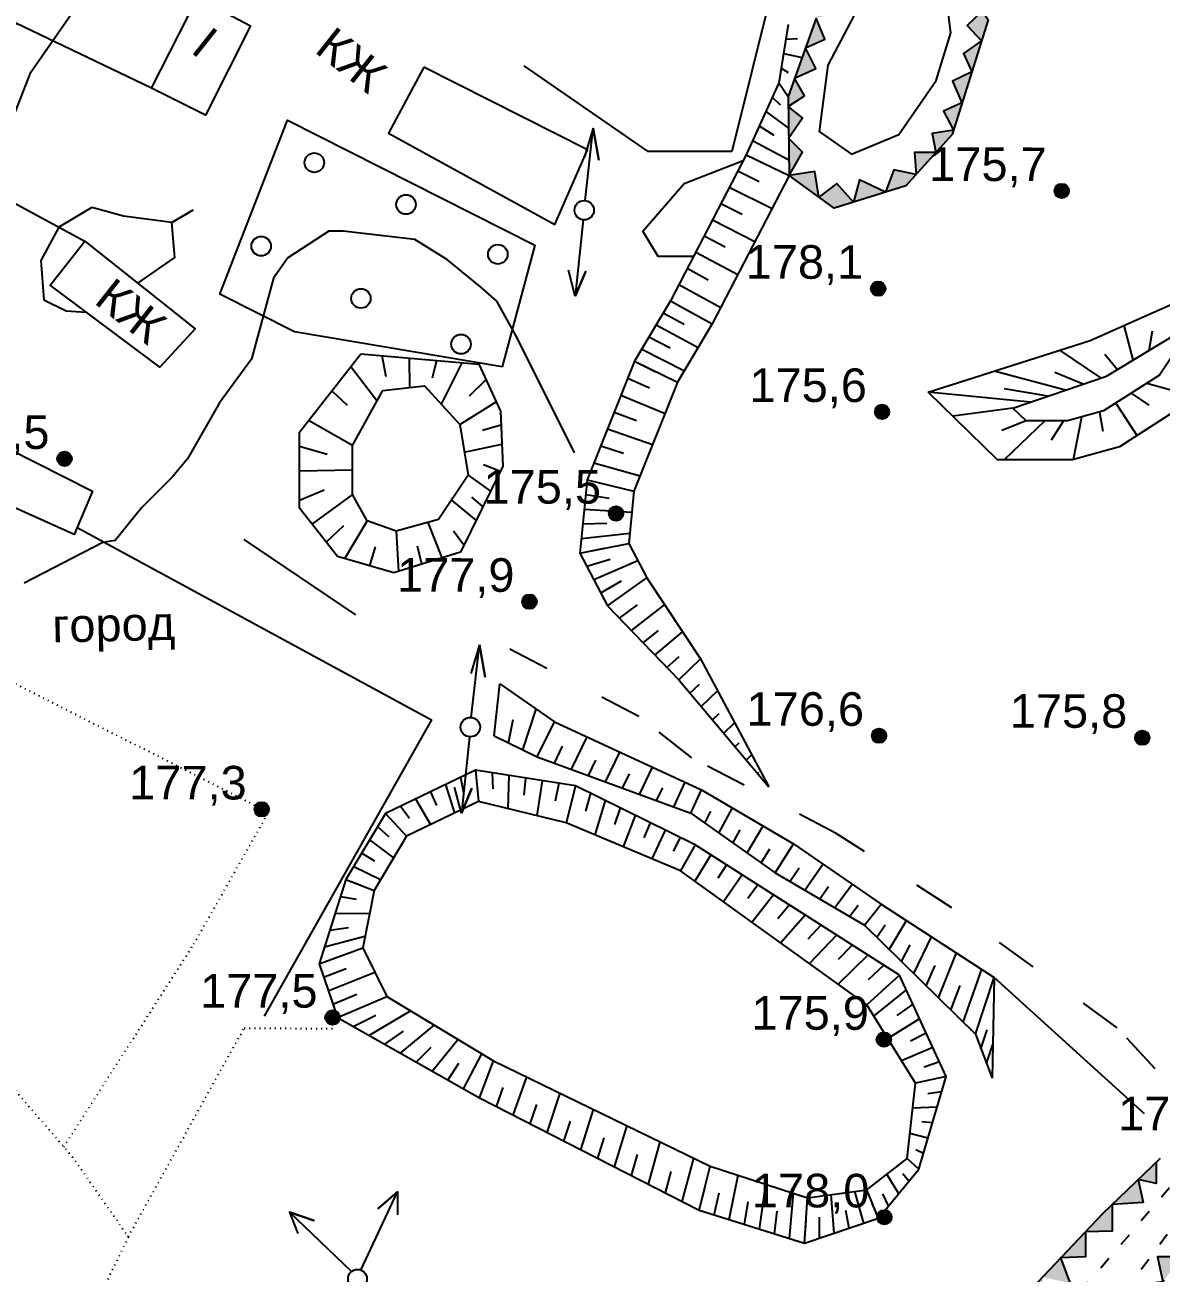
# Model space of a CAD drawing. Header units: millimetres. Extents: x 6127 to 9314, y 4730 to 7085.
# Drawn here: x 8010.8 to 8125.8, y 5866.3 to 5992.6 of the extents above; entities that cross this region are included whole.
import ezdxf

# ---------------------------------------------------------------- set-up
doc = ezdxf.new("R2010")
doc.units = ezdxf.units.MM
doc.header["$LTSCALE"] = 0.7
doc.linetypes.add('ACAD_ISO03W100', pattern=[30, 12, -18])
doc.linetypes.add('ACAD_ISO07W100', pattern=[3, 0, -3])
for name, color, linetype in [('відм', 14, 'Continuous'), ('горизонталі', 22, 'Continuous'), ('Откос', 7, 'Continuous'), ('чорн', 255, 'Continuous')]:
    doc.layers.add(name, color=color, linetype=linetype)
doc.styles.get("Standard").update_dxf_attribs({"font": 'arial.ttf'})

# ---------------------------------------------------------------- blocks, each defined once
blk = doc.blocks.new('1')
at = {"layer": 'чорн', "color": 7, "ltscale": 0.2, "transparency": 33554687}
for p, q in [((5601.505, 1990.776), (5598.603, 1986.666)), ((5594.986, 1981.512), (5597.874, 1985.631))]:
    blk.add_line(p, q, dxfattribs=at)
for points in [[(5601.505, 1990.776), (5600.586, 1990.542)], [(5601.505, 1990.776), (5601.592, 1989.831)], [(5600.829, 1989.818), (5599.91, 1989.584)], [(5600.829, 1989.818), (5600.916, 1988.874)], [(5595.659, 1982.472), (5595.569, 1983.416)], [(5595.659, 1982.472), (5596.577, 1982.709)], [(5594.986, 1981.512), (5594.896, 1982.456)], [(5594.986, 1981.512), (5595.904, 1981.749)]]:
    blk.add_lwpolyline(points, dxfattribs=at)
blk.add_circle((5598.246, 1986.143), 0.633, dxfattribs=at)

msp = doc.modelspace()

# ---------------------------------------------------------------- hatches: boundary and pattern name
at = {"layer": 'відм', "ltscale": 0.2, "true_color": 0x000000}
h = msp.add_hatch(color=18, dxfattribs=at)
h.dxf.hatch_style = 1
h.paths.add_polyline_path([(8116.45, 5975.84, 1), (8114.98, 5975.84, 1)])
h = msp.add_hatch(color=18, dxfattribs=at)
h.dxf.hatch_style = 1
h.paths.add_polyline_path([(8097.88, 5965.95, 1), (8096.41, 5965.95, 1)])
h = msp.add_hatch(color=18, dxfattribs=at)
h.dxf.hatch_style = 1
h.paths.add_polyline_path([(8098.26, 5953.48, 1), (8096.8, 5953.48, 1)])
h = msp.add_hatch(color=18, dxfattribs=at)
h.dxf.hatch_style = 1
h.paths.add_polyline_path([(8015.56, 5948.73, 1), (8014.09, 5948.74, 1)])
h = msp.add_hatch(color=18, dxfattribs=at)
h.dxf.hatch_style = 1
h.paths.add_polyline_path([(8071.35, 5943.2, 1), (8069.89, 5943.2, 1)])
h = msp.add_hatch(color=18, dxfattribs=at)
h.dxf.hatch_style = 1
h.paths.add_polyline_path([(8062.59, 5934.27, 1), (8061.13, 5934.27, 1)])
h = msp.add_hatch(color=18, dxfattribs=at)
h.dxf.hatch_style = 1
h.paths.add_polyline_path([(8097.96, 5920.7, 1), (8096.5, 5920.7, 1)])
h = msp.add_hatch(color=18, dxfattribs=at)
h.dxf.hatch_style = 1
h.paths.add_polyline_path([(8124.6, 5920.5, 1), (8123.13, 5920.5, 1)])
h = msp.add_hatch(color=18, dxfattribs=at)
h.dxf.hatch_style = 1
h.paths.add_polyline_path([(8035.5, 5913.25, 1), (8034.04, 5913.25, 1)])
h = msp.add_hatch(color=18, dxfattribs=at)
h.dxf.hatch_style = 1
h.paths.add_polyline_path([(8042.67, 5892.18, 1), (8041.21, 5892.18, 1)])
h = msp.add_hatch(color=18, dxfattribs=at)
h.dxf.hatch_style = 1
h.paths.add_polyline_path([(8098.46, 5889.94, 1), (8096.99, 5889.94, 1)])
h = msp.add_hatch(color=18, dxfattribs=at)
h.dxf.hatch_style = 1
h.paths.add_polyline_path([(8098.5, 5871.96, 1), (8097.04, 5871.97, 1)])
at = {"layer": 'чорн', "ltscale": 0.5, "true_color": 0x000000}
h = msp.add_hatch(color=18, dxfattribs=at)
h.dxf.hatch_style = 1
h.paths.add_polyline_path([(8094.81, 5999.73), (8094.19, 6001.84), (8093.17, 6001.96), (8092.44, 5999.22)])
h.paths.add_polyline_path([(8094.19, 6001.84), (8094.95, 6000.56), (8095.29, 6001.72)])
h.paths.add_polyline_path([(8095.29, 6001.72), (8096.26, 5999.56), (8097.58, 6001.47)])
h.paths.add_polyline_path([(8098.62, 5999.44), (8100.52, 6000.72), (8099.65, 6001.25), (8097.58, 6001.47)])
h.paths.add_polyline_path([(8100.52, 6000.72), (8101.11, 5998.49), (8103.43, 5998.98)])
h.paths.add_polyline_path([(8092.44, 5999.22), (8091.68, 5996.37), (8094.05, 5997.14)])
h.paths.add_polyline_path([(8091.68, 5996.37), (8090.86, 5993.33), (8092.92, 5993.87)])
h.paths.add_polyline_path([(8105.03, 5998.02), (8103.43, 5998.98), (8103.83, 5996.7), (8105.97, 5996.61)])
h.paths.add_polyline_path([(8091.15, 5975.21), (8090.72, 5977.82), (8088.13, 5977.39)])
h.paths.add_polyline_path([(8107.6, 5991.04), (8108.27, 5993.15), (8107.67, 5994.05), (8106.13, 5992.58)])
h.paths.add_polyline_path([(8107.6, 5991.04), (8105.78, 5989.74), (8106.62, 5987.91)])
h.paths.add_polyline_path([(8104.66, 5986.95), (8105.62, 5984.75), (8106.62, 5987.91)])
h.paths.add_polyline_path([(8105.62, 5984.75), (8103.74, 5983.92), (8104.75, 5982)])
h.paths.add_polyline_path([(8104.61, 5981.56), (8104.75, 5982), (8102.61, 5981.66), (8102.98, 5979.74)])
h.paths.add_polyline_path([(8102.98, 5979.74), (8100.8, 5979.74), (8100.98, 5977.51)])
h.paths.add_polyline_path([(8099.94, 5976.35), (8100.98, 5977.51), (8098.73, 5977.97), (8097.88, 5975.71)])
h.paths.add_polyline_path([(8095.26, 5976.97), (8094.64, 5974.69), (8097.88, 5975.71)])
h.paths.add_polyline_path([(8092.96, 5976.59), (8091.15, 5975.21), (8092.7, 5974.09), (8094.64, 5974.69)])
h.paths.add_polyline_path([(8089.5, 5979.77), (8088.08, 5981.18), (8088.13, 5977.39)])
h.paths.add_polyline_path([(8089.47, 5983.25), (8088.03, 5984.39), (8088.08, 5981.18)])
h.paths.add_polyline_path([(8089.7, 5985.46), (8088.68, 5987.24), (8088.02, 5985.39), (8088.03, 5984.39)])
h.paths.add_polyline_path([(8090.82, 5988.24), (8089.78, 5990.31), (8088.68, 5987.24)])
h.paths.add_polyline_path([(8089.78, 5990.31), (8091.74, 5991.19), (8090.86, 5993.33)])
h = msp.add_hatch(color=18, dxfattribs=at)
h.dxf.hatch_style = 1
h.paths.add_polyline_path([(7971, 5677.9), (7967.84, 5678.91), (7966.9, 5676.07)])
h.paths.add_polyline_path([(7974.75, 5679.9), (7971.11, 5680.49), (7971, 5677.9), (7973.34, 5678.94)])
h.paths.add_polyline_path([(7978.34, 5682.34), (7974.53, 5682.83), (7974.75, 5679.9)])
h.paths.add_polyline_path([(7978.41, 5685.22), (7978.34, 5682.34), (7980.24, 5683.62), (7980.98, 5684.1)])
h.paths.add_polyline_path([(7984.27, 5686.18), (7981.13, 5687.13), (7980.98, 5684.1)])
h.paths.add_polyline_path([(7988.3, 5688.73), (7984.43, 5689.3), (7984.27, 5686.18)])
h.paths.add_polyline_path([(7967.33, 5678.94), (7966.87, 5681.31), (7965.01, 5677.89)])
h.paths.add_polyline_path([(7968.94, 5685.13), (7966.87, 5681.31), (7969.34, 5683.06)])
h.paths.add_polyline_path([(7971.28, 5688.67), (7970.47, 5687.95), (7968.94, 5685.13), (7972.47, 5685.13)])
h.paths.add_polyline_path([(7974.11, 5691.22), (7971.28, 5688.67), (7974.58, 5688.29)])
h.paths.add_polyline_path([(7977.08, 5693.91), (7974.11, 5691.22), (7977.23, 5691.22)])
h.paths.add_polyline_path([(7980.14, 5696.66), (7977.08, 5693.91), (7980.31, 5693.56)])
h.paths.add_polyline_path([(7983.61, 5699.3), (7982.23, 5698.55), (7980.14, 5696.66), (7983.17, 5696.66)])
h.paths.add_polyline_path([(7987.54, 5701.43), (7983.61, 5699.3), (7987.24, 5698.42)])
h.paths.add_polyline_path([(7990.56, 5703.07), (7987.54, 5701.43), (7990.42, 5700.15)])
h.paths.add_polyline_path([(7993.82, 5704.83), (7990.56, 5703.07), (7993.6, 5702.09)])
h.paths.add_polyline_path([(7992.46, 5691.37), (7988.77, 5692.05), (7988.3, 5688.73)])
h.paths.add_polyline_path([(7991.44, 5694.27), (7992.46, 5691.37), (7994.56, 5693.81)])
h.paths.add_polyline_path([(7996.84, 5696.45), (7993.79, 5696.46), (7994.56, 5693.81)])
h.paths.add_polyline_path([(7998.52, 5698.4), (7999.05, 5698.85), (7996.15, 5698.85), (7996.84, 5696.45)])
h.paths.add_polyline_path([(8001.45, 5700.91), (7998.67, 5700.91), (7999.05, 5698.85)])
h.paths.add_polyline_path([(8003.67, 5702.81), (8001.05, 5703.35), (8001.45, 5700.91)])
h.paths.add_polyline_path([(8006.03, 5705.27), (8003.4, 5705.28), (8003.67, 5702.81), (8005.04, 5703.99)])
h.paths.add_polyline_path([(8007.92, 5707.73), (8005.2, 5708.1), (8006.03, 5705.27)])
h.paths.add_polyline_path([(8009.73, 5710.08), (8007.07, 5710.45), (8007.92, 5707.73)])
h.paths.add_polyline_path([(8006.2, 5714.78), (8003.99, 5712.99), (8006.85, 5711.73)])
h.paths.add_polyline_path([(8003.99, 5712.99), (8002.05, 5711.41), (8004.71, 5709.94)])
h.paths.add_polyline_path([(8002.05, 5711.41), (7999.31, 5709.19), (8002.43, 5708.2)])
h.paths.add_polyline_path([(7999.31, 5709.19), (7996.43, 5706.85), (7999.28, 5706.22)])
h.paths.add_polyline_path([(7996.43, 5706.85), (7994.2, 5705.04), (7993.82, 5704.83), (7996.39, 5704.19)])
h.paths.add_polyline_path([(8016.05, 5716.95), (8013.05, 5716.95), (8013.73, 5714.68)])
h.paths.add_polyline_path([(8017.99, 5719.14), (8015.24, 5719.15), (8016.05, 5716.95)])
h.paths.add_polyline_path([(8020.66, 5722.19), (8017.43, 5722.19), (8017.99, 5719.14)])
h.paths.add_polyline_path([(8022.6, 5724.38), (8019.65, 5724.74), (8020.66, 5722.19)])
h.paths.add_polyline_path([(8015.02, 5726.22), (8012.65, 5723.05), (8015.02, 5722.85)])
h.paths.add_polyline_path([(8016.99, 5728.99), (8016.75, 5728.52), (8015.02, 5726.22), (8017.68, 5726.36)])
h.paths.add_polyline_path([(8018.51, 5731.94), (8016.99, 5728.99), (8019.74, 5728.92)])
h.paths.add_polyline_path([(8024.72, 5726.79), (8021.93, 5727.16), (8022.6, 5724.38)])
h.paths.add_polyline_path([(8026.97, 5729.34), (8023.98, 5729.34), (8024.72, 5726.79)])
h.paths.add_polyline_path([(8028.9, 5732.78), (8025.92, 5732.27), (8026.97, 5729.34)])
h.paths.add_polyline_path([(8030.19, 5735.08), (8027.64, 5735.08), (8028.9, 5732.78)])
h.paths.add_polyline_path([(8031.45, 5737.32), (8031.94, 5738.45), (8029.06, 5737.58), (8030.19, 5735.08)])
h.paths.add_polyline_path([(8033.38, 5741.78), (8030.41, 5740.69), (8031.94, 5738.45)])
h.paths.add_polyline_path([(8034.9, 5745.31), (8031.49, 5744.76), (8033.38, 5741.78)])
h.paths.add_polyline_path([(8036.28, 5748.48), (8033.3, 5747.77), (8034.9, 5745.31)])
h.paths.add_polyline_path([(8037.57, 5751.47), (8035.15, 5751.08), (8036.28, 5748.48)])
h.paths.add_polyline_path([(8039.87, 5755.11), (8036.6, 5753.94), (8037.57, 5751.47), (8038.28, 5753.12)])
h.paths.add_polyline_path([(8042.1, 5757.9), (8039.08, 5757.31), (8039.87, 5755.11)])
h.paths.add_polyline_path([(8043.83, 5760.06), (8044.13, 5760.36), (8041.42, 5760.36), (8042.1, 5757.9)])
h.paths.add_polyline_path([(8046.93, 5763.11), (8043.78, 5763.43), (8044.13, 5760.36)])
h.paths.add_polyline_path([(8049.58, 5765.71), (8045.97, 5766.22), (8046.93, 5763.11)])
h.paths.add_polyline_path([(8051.94, 5768.03), (8048.73, 5769.03), (8049.58, 5765.71)])
h.paths.add_polyline_path([(8054.24, 5770.29), (8051.26, 5771.4), (8051.94, 5768.03)])
h.paths.add_polyline_path([(8055.72, 5771.75), (8056.43, 5772.35), (8053.69, 5773.27), (8054.24, 5770.29)])
h.paths.add_polyline_path([(8063.42, 5778.29), (8060.57, 5778.94), (8061.24, 5776.44)])
h.paths.add_polyline_path([(8065.54, 5780.48), (8062.52, 5781.03), (8063.42, 5778.29)])
h.paths.add_polyline_path([(8067.79, 5782.81), (8065.05, 5783.43), (8065.54, 5780.48)])
h.paths.add_polyline_path([(8070.34, 5785.42), (8066.95, 5785.93), (8067.79, 5782.81)])
h.paths.add_polyline_path([(8072.85, 5788.34), (8070.03, 5788.35), (8070.34, 5785.42), (8071.42, 5786.54)])
h.paths.add_polyline_path([(8074.6, 5790.54), (8071.62, 5790.54), (8072.85, 5788.34)])
h.paths.add_polyline_path([(8076.54, 5792.97), (8073.62, 5793.25), (8074.6, 5790.54)])
h.paths.add_polyline_path([(8078.62, 5795.58), (8075.5, 5796.21), (8076.54, 5792.97)])
h.paths.add_polyline_path([(8080.23, 5797.61), (8077.64, 5797.94), (8078.62, 5795.58), (8079.74, 5797)])
h.paths.add_polyline_path([(8086.2, 5805.08), (8083.42, 5805.08), (8084.48, 5802.93)])
h.paths.add_polyline_path([(8087.66, 5806.9), (8087.83, 5807.18), (8085.15, 5807.57), (8086.2, 5805.08)])
h.paths.add_polyline_path([(8089.41, 5809.68), (8086.67, 5810.13), (8087.83, 5807.18)])
h.paths.add_polyline_path([(8091.28, 5812.65), (8088.5, 5813.11), (8090.1, 5810.77)])
h.paths.add_polyline_path([(8092.81, 5815.07), (8090.16, 5815.46), (8091.55, 5813.07)])
h.paths.add_polyline_path([(8094.63, 5817.95), (8091.99, 5818.22), (8093.26, 5815.79)])
h.paths.add_polyline_path([(8096.55, 5821.19), (8094.46, 5821.2), (8095.48, 5819.3)])
h.paths.add_polyline_path([(8098.18, 5824.06), (8096.35, 5824.07), (8097.21, 5822.34)])
h.paths.add_polyline_path([(8100, 5827.26), (8098.27, 5827.27), (8099.12, 5825.71)])
h.paths.add_polyline_path([(8101.51, 5829.92), (8099.46, 5829.92), (8100.54, 5828.2)])
h.paths.add_polyline_path([(8103.45, 5833.34), (8101.02, 5833.16), (8102.22, 5831.17)])
h.paths.add_polyline_path([(8105.42, 5836.76), (8103.32, 5836.51), (8104.36, 5834.94)])
h.paths.add_polyline_path([(8107.48, 5840.31), (8105.4, 5840.16), (8106.52, 5838.67)])
h.paths.add_polyline_path([(8109.37, 5843.57), (8107.45, 5843.58), (8108.39, 5841.89)])
h.paths.add_polyline_path([(8111.55, 5847.34), (8109.41, 5847.34), (8110.39, 5845.33)])
h.paths.add_polyline_path([(8114.14, 5850.55), (8111.23, 5850.55), (8112.47, 5848.48)])
h.paths.add_polyline_path([(8115.87, 5852.7), (8113.25, 5853.17), (8114.14, 5850.55)])
h.paths.add_polyline_path([(8117.89, 5855.21), (8114.74, 5855.59), (8115.87, 5852.7)])
h.paths.add_polyline_path([(8119.86, 5857.67), (8117.23, 5857.67), (8117.89, 5855.21), (8119.47, 5857.17)])
h.paths.add_polyline_path([(8122, 5860.41), (8119.05, 5860.41), (8119.86, 5857.67)])
h.paths.add_polyline_path([(8124, 5862.97), (8120.93, 5862.97), (8122, 5860.41)])
h.paths.add_polyline_path([(8125.93, 5865.44), (8123.39, 5865.07), (8124, 5862.97)])
h.paths.add_polyline_path([(8127.15, 5867.01), (8127.79, 5867.95), (8125.4, 5867.95), (8125.93, 5865.44)])
h.paths.add_polyline_path([(8129.12, 5869.91), (8126.99, 5869.91), (8127.79, 5867.95)])
h.paths.add_polyline_path([(8125.27, 5877.54), (8123.46, 5875.8), (8125.26, 5875.37)])
h.paths.add_polyline_path([(8123.46, 5875.8), (8120.83, 5873.27), (8123.96, 5873.44)])
h.paths.add_polyline_path([(8120.83, 5873.27), (8119.89, 5872.37), (8118.1, 5870.48), (8120.83, 5870.55)])
h.paths.add_polyline_path([(8118.1, 5870.48), (8115.6, 5867.84), (8118.1, 5867.95)])
h.paths.add_polyline_path([(8115.6, 5867.84), (8113.79, 5865.93), (8116.58, 5865.27)])
h.paths.add_polyline_path([(8113.79, 5865.93), (8111.31, 5863.31), (8113.79, 5863.46)])
h.paths.add_polyline_path([(8111.31, 5863.31), (8108.85, 5860.71), (8111.31, 5860.95)])
h.paths.add_polyline_path([(8108.85, 5860.71), (8108.47, 5860.31), (8106.93, 5857.36), (8109.18, 5858.15)])
h.paths.add_polyline_path([(8106.93, 5857.36), (8105.08, 5853.83), (8107.66, 5854.69)])
h.paths.add_polyline_path([(8105.08, 5853.83), (8103.52, 5850.86), (8105.6, 5851.51)])
h.paths.add_polyline_path([(8103.52, 5850.86), (8101.8, 5847.58), (8103.99, 5848.18)])
h.paths.add_polyline_path([(8102.33, 5845.24), (8101.8, 5847.58), (8100.23, 5844.6)])
h.paths.add_polyline_path([(8100.23, 5844.6), (8099.09, 5842.43), (8098.12, 5840.68), (8100.57, 5841.68)])
h.paths.add_polyline_path([(8098.12, 5840.68), (8096.35, 5837.48), (8098.71, 5838.2)])
h.paths.add_polyline_path([(8096.35, 5837.48), (8094.63, 5834.39), (8096.78, 5834.94)])
h.paths.add_polyline_path([(8094.63, 5834.39), (8092.95, 5831.37), (8095.06, 5832.45)])
h.paths.add_polyline_path([(8092.95, 5831.37), (8091.38, 5828.54), (8093.4, 5829.24)])
h.paths.add_polyline_path([(8091.38, 5828.54), (8089.75, 5825.6), (8091.9, 5826.4)])
h.paths.add_polyline_path([(8089.75, 5825.6), (8088.28, 5822.95), (8090.19, 5823.59)])
h.paths.add_polyline_path([(8088.28, 5822.95), (8086.78, 5820.25), (8088.75, 5820.82)])
h.paths.add_polyline_path([(8086.78, 5820.25), (8085.22, 5817.44), (8087.3, 5818.01)])
h.paths.add_polyline_path([(8081.91, 5812.78), (8080.27, 5811.09), (8082.63, 5810.5)])
h.paths.add_polyline_path([(8079.86, 5810.67), (8077.91, 5808.66), (8080.83, 5807.78)])
h.paths.add_polyline_path([(8076.97, 5807.69), (8075.08, 5805.74), (8077.66, 5805.11)])
h.paths.add_polyline_path([(8071.21, 5799.45), (8069.7, 5796.87), (8072.54, 5796.24)])
h.paths.add_polyline_path([(8068.84, 5795.41), (8068.38, 5794.62), (8066.99, 5793.49), (8070.22, 5792.41)])
h.paths.add_polyline_path([(8066.21, 5792.86), (8063.5, 5790.66), (8066.95, 5789.39)])
h.paths.add_polyline_path([(8063.5, 5790.66), (8060.84, 5788.49), (8063.78, 5786.53)])
h.paths.add_polyline_path([(8059.21, 5787.16), (8057.16, 5785.5), (8059.92, 5784.43)])
h.paths.add_polyline_path([(8056.11, 5784.64), (8054.3, 5783.17), (8053.63, 5782.37), (8056.79, 5781.21)])
h.paths.add_polyline_path([(8052.39, 5780.87), (8050.59, 5778.71), (8053.17, 5778.05)])
h.paths.add_polyline_path([(8049.19, 5777.02), (8047.97, 5775.55), (8047.36, 5774.99), (8049.75, 5774.53)])
h.paths.add_polyline_path([(8046.41, 5774.11), (8043.64, 5771.54), (8046.4, 5771.03)])
h.paths.add_polyline_path([(8043.64, 5771.54), (8041.19, 5769.27), (8044.04, 5768.88)])
h.paths.add_polyline_path([(8041.19, 5769.27), (8038.46, 5766.74), (8041.19, 5766.69)])
h.paths.add_polyline_path([(8038.46, 5766.74), (8035.01, 5763.53), (8038.46, 5763.36)])
h.paths.add_polyline_path([(8035.01, 5763.53), (8032.19, 5760.92), (8035, 5760.15)])
h.paths.add_polyline_path([(8032.19, 5760.92), (8029.73, 5758.64), (8032.18, 5757.73)])
h.paths.add_polyline_path([(8029.73, 5758.64), (8027.19, 5756.29), (8029.32, 5755.71)])
h.paths.add_polyline_path([(8027.19, 5756.29), (8023.53, 5753.64), (8026.74, 5752.96)])
h.paths.add_polyline_path([(8023.53, 5753.64), (8020.28, 5751.29), (8023.53, 5750.43)])
h.paths.add_polyline_path([(8020.28, 5751.29), (8016.07, 5748.24), (8019.78, 5747.83)])
h.paths.add_polyline_path([(8016.07, 5748.24), (8014.47, 5747.08), (8012.92, 5745.5), (8016.07, 5744.63)])
h.paths.add_polyline_path([(8012.92, 5745.5), (8009.97, 5742.47), (8012.92, 5742.2)])
h.paths.add_polyline_path([(8009.97, 5742.47), (8007, 5739.43), (8010.43, 5739.27)])
h.paths.add_polyline_path([(8007, 5739.43), (8005.4, 5737.8), (8004.22, 5737.01), (8007, 5736.53)])
h.paths.add_polyline_path([(8008.9, 5735.34), (8009.61, 5732.61), (8011.61, 5734.11)])
h.paths.add_polyline_path([(8015.63, 5737.12), (8012.79, 5738.37), (8013.55, 5735.56)])
h.paths.add_polyline_path([(8015.67, 5740.26), (8016.22, 5737.57), (8017.52, 5738.54), (8018.04, 5738.54)])
h.paths.add_polyline_path([(8019.78, 5740.51), (8018.45, 5738.54), (8019.68, 5738.54)])
h.paths.add_polyline_path([(8019.65, 5737.61), (8019.64, 5735.23), (8022.54, 5736.49)])
h.paths.add_polyline_path([(8019.64, 5735.23), (8019.64, 5734.13), (8018.51, 5731.94), (8021.6, 5732.83)])
h.paths.add_polyline_path([(8006.4, 5729.22), (8004.07, 5729.59), (8004.84, 5727.25)])
h.paths.add_polyline_path([(8003.94, 5726.12), (8001.43, 5726.85), (8002.28, 5724.03)])
h.paths.add_polyline_path([(7997.5, 5729.11), (7994.1, 5726.43), (7997.49, 5725.72)])
h.paths.add_polyline_path([(8001.38, 5722.89), (7998.91, 5723.55), (7999.55, 5720.84), (8000.01, 5721.17)])
h.paths.add_polyline_path([(7999.55, 5720.84), (7997.08, 5721.69), (7997.08, 5719.08)])
h.paths.add_polyline_path([(7997.08, 5719.08), (7994.56, 5720.33), (7994.27, 5718.23), (7995.52, 5717.96)])
h.paths.add_polyline_path([(7994.1, 5726.43), (7992.45, 5725.12), (7991.5, 5724.39), (7994.64, 5723.21)])
h.paths.add_polyline_path([(7991.5, 5724.39), (7990.79, 5723.84), (7988.96, 5724.19), (7990.07, 5721.89)])
h.paths.add_polyline_path([(7988.96, 5724.19), (7985.93, 5724.77), (7986.68, 5722.11)])
h.paths.add_polyline_path([(7985.93, 5724.77), (7982.91, 5725.34), (7983.92, 5722.74)])
h.paths.add_polyline_path([(7982.91, 5725.34), (7982.16, 5725.48), (7979.3, 5725.87), (7980.36, 5723.51)])
h.paths.add_polyline_path([(7979.3, 5725.87), (7975.72, 5726.34), (7977.12, 5724)])
h.paths.add_polyline_path([(7988.43, 5718.28), (7987.21, 5716.93), (7989.35, 5716.4)])
h.paths.add_polyline_path([(7994.27, 5718.23), (7994.16, 5717.45), (7995.52, 5717.96)])
h.paths.add_polyline_path([(7985.78, 5719.02), (7983.03, 5717.98), (7987.21, 5716.93)])
h.paths.add_polyline_path([(7982.19, 5719.63), (7980.61, 5718.58), (7983.03, 5717.98)])
h.paths.add_polyline_path([(7979.75, 5720.35), (7978.39, 5719.14), (7980.61, 5718.58)])
h.paths.add_polyline_path([(7976.51, 5720.65), (7975.12, 5719.96), (7976.92, 5719.51)])
h.paths.add_polyline_path([(7975.72, 5726.34), (7972.69, 5726.75), (7973.72, 5724.49)])
h.paths.add_polyline_path([(7972.69, 5726.75), (7969.34, 5727.2), (7970.79, 5725.61)])
h.paths.add_polyline_path([(7969.34, 5727.2), (7966.57, 5727.56), (7967.47, 5725.79)])
h.paths.add_polyline_path([(7966.57, 5727.56), (7963.56, 5727.97), (7964.58, 5726.46)])
h.paths.add_polyline_path([(7962.93, 5727.45), (7962.39, 5728.03), (7960.94, 5727.96), (7961.92, 5726.53), (7962.93, 5727.41)])
h.paths.add_polyline_path([(7963.56, 5727.97), (7962.93, 5728.05), (7962.93, 5727.41)])
h.paths.add_polyline_path([(7962.93, 5728.05), (7962.39, 5728.03), (7962.93, 5727.45)])
h.paths.add_polyline_path([(7960.94, 5727.96), (7959.7, 5727.91), (7958.56, 5726.72), (7960.49, 5726.46)])
h.paths.add_polyline_path([(7958.56, 5726.72), (7957.88, 5726.01), (7960.02, 5725.55)])
h.paths.add_polyline_path([(7960.02, 5725.55), (7957.88, 5726.01), (7958.94, 5723.73)])
h.paths.add_polyline_path([(7961.4, 5724.75), (7958.94, 5723.73), (7962.18, 5722.99)])
h.paths.add_polyline_path([(7963.94, 5723.92), (7962.18, 5722.99), (7964.54, 5722.44)])

# ---------------------------------------------------------------- linework, layer by layer
at = {"layer": 'відм', "color": 18, "ltscale": 0.2, "true_color": 0x000000}
for centre in [(8115.71, 5975.84), (8097.14, 5965.95), (8097.53, 5953.48), (8014.82, 5948.73), (8070.62, 5943.2), (8061.86, 5934.27), (8097.23, 5920.7), (8123.86, 5920.5), (8034.77, 5913.25), (8041.94, 5892.18), (8097.72, 5889.94), (8097.77, 5871.96)]:
    msp.add_circle(centre, 0.733, dxfattribs=at)
at = {"layer": 'горизонталі', "color": 18, "true_color": 0x000000}
for points in [[(8008.06, 5979.36), (8011.4, 5987.86), (8017.36, 5996.42), (8025.37, 6002.49), (8035.17, 6011), (8038.07, 6012.86), (8042.44, 6015.55), (8044.93, 6017)], [(8066.43, 5949.34), (8060.63, 5960.96), (8058.56, 5964.7), (8056.9, 5966.15), (8053.58, 5968.86), (8050.27, 5970.93), (8043.01, 5971.77), (8041.55, 5971.77), (8037.4, 5969.08), (8035.95, 5967.01), (8035.11, 5963.9), (8033.74, 5958.81), (8030.5, 5954.38), (8027.25, 5948.73), (8025.76, 5946.9), (8022.64, 5943.79), (8019.94, 5940.47), (8018.69, 5940.26), (8010.75, 5936.15)]]:
    msp.add_lwpolyline(points, dxfattribs=at)
at = {"layer": 'горизонталі', "color": 18, "ltscale": 0.5, "true_color": 0x000000}
for points in [[(8078.44, 5969.2), (8074.89, 5969.2), (8073.34, 5971.77), (8077.52, 5976.6), (8083.49, 5978.93)], [(8022.25, 5966.49), (8025.99, 5969.11), (8025.67, 5972.65), (8027.82, 5973.9), (8025.67, 5972.65), (8020.79, 5973.29), (8017.59, 5974.17), (8014.25, 5972.18), (8012.41, 5968.8), (8012.73, 5964.82), (8014.99, 5963.69), (8017.03, 5963.58)]]:
    msp.add_lwpolyline(points, dxfattribs=at)
at = {"layer": 'Откос', "color": 18, "ltscale": 0.15, "true_color": 0x000000}
for p, q in [((8087.79, 5991.21), (8088.97, 5991.28)), ((8087.56, 5989.74), (8089.44, 5989.36)), ((8087.32, 5988.27), (8088.03, 5987.82)), ((8087.09, 5986.79), (8088.02, 5985.39)), ((8087.09, 5986.79), (8088.02, 5985.39)), ((8086.43, 5985.33), (8087.23, 5984.56)), ((8085.76, 5983.88), (8088.06, 5982.19)), ((8085.1, 5982.42), (8086.59, 5981.5)), ((8084.44, 5980.96), (8088.11, 5978.99)), ((8083.78, 5979.5), (8085.96, 5978.44)), ((8083.78, 5979.5), (8088.13, 5977.39)), ((8082.93, 5977.86), (8085.1, 5976.79)), ((8082.08, 5976.22), (8086.4, 5974.05)), ((8081.23, 5974.57), (8083.38, 5973.48)), ((8080.38, 5972.93), (8084.67, 5970.72)), ((8079.53, 5971.29), (8081.67, 5970.17)), ((8078.68, 5969.65), (8082.94, 5967.38)), ((8077.83, 5968.01), (8079.95, 5966.86)), ((8076.98, 5966.37), (8081.21, 5964.05)), ((8076.13, 5964.73), (8078.24, 5963.55)), ((8076.13, 5964.73), (8080.35, 5962.38)), ((8075.4, 5963.5), (8077.52, 5962.35)), ((8074.67, 5962.28), (8078.94, 5960.01)), ((8122.94, 5958.73), (8122.02, 5962.23)), ((8124.55, 5959.7), (8124.88, 5961.67)), ((8073.94, 5961.06), (8076.09, 5959.95)), ((8073.22, 5959.83), (8077.54, 5957.65)), ((8119.66, 5956.91), (8115.52, 5959.72)), ((8121.33, 5957.76), (8120.08, 5959.28)), ((8072.49, 5958.61), (8074.66, 5957.54)), ((8072.49, 5958.61), (8076.83, 5956.47)), ((8116.1, 5955.69), (8108.86, 5957.61)), ((8117.88, 5956.3), (8115.03, 5957.48)), ((8071.8, 5956.9), (8074, 5955.9)), ((8124.33, 5956.37), (8128.89, 5955.13)), ((8071.12, 5955.18), (8075.58, 5953.32)), ((8112.54, 5954.47), (8102.21, 5955.49)), ((8114.32, 5955.08), (8109.93, 5955.81)), ((8122.75, 5955.36), (8124.51, 5954.16)), ((8110.76, 5953.86), (8104.7, 5953.05)), ((8121.17, 5954.35), (8123.34, 5951.07)), ((8070.43, 5953.46), (8072.69, 5952.6)), ((8112.12, 5952.57), (8109.66, 5951.59)), ((8114, 5952.57), (8109.88, 5948.64)), ((8115.88, 5952.57), (8114.63, 5950.6)), ((8117.71, 5952.96), (8116.87, 5948.64)), ((8119.53, 5953.45), (8119.88, 5951.51)), ((8069.75, 5951.75), (8074.32, 5950.17)), ((8069.07, 5950.03), (8071.38, 5949.31)), ((8068.38, 5948.32), (8073.06, 5947.02)), ((8067.7, 5946.6), (8070.07, 5946.02)), ((8067.7, 5946.6), (8072.43, 5945.45)), ((8067.55, 5945.12), (8069.94, 5944.75)), ((8067.41, 5943.64), (8072.23, 5943.33)), ((8067.12, 5940.67), (8072.02, 5941.21)), ((8067.26, 5942.16), (8069.69, 5942.21)), ((8066.97, 5939.19), (8071.92, 5940.16)), ((8066.97, 5939.19), (8069.45, 5939.67)), ((8067.67, 5937.85), (8070.02, 5938.57)), ((8068.37, 5936.52), (8072.83, 5938.42)), ((8069.07, 5935.18), (8071.18, 5936.37)), ((8069.77, 5933.84), (8073.73, 5936.69)), ((8069.77, 5933.84), (8073.73, 5936.69)), ((8070.97, 5932.59), (8072.8, 5933.96)), ((8072.17, 5931.35), (8075.54, 5933.95)), ((8073.37, 5930.1), (8074.91, 5931.34)), ((8074.56, 5928.86), (8077.35, 5931.21)), ((8075.76, 5927.61), (8077.01, 5928.73)), ((8076.96, 5926.37), (8079.16, 5928.47)), ((8076.96, 5926.37), (8079.16, 5928.47)), ((8058.28, 5920.7), (8058.88, 5925.95)), ((8078.1, 5925.01), (8079.06, 5925.93)), ((8079.24, 5923.66), (8080.89, 5925.23)), ((8061.2, 5919.28), (8062.55, 5923.39)), ((8059.74, 5919.99), (8060.22, 5922.33)), ((8062.65, 5918.58), (8064.39, 5922.11)), ((8080.38, 5922.3), (8081.06, 5922.96)), ((8081.51, 5920.95), (8082.62, 5922)), ((8062.65, 5918.58), (8063.52, 5920.35)), ((8064.38, 5917.94), (8065.21, 5919.64)), ((8066.1, 5917.3), (8067.7, 5920.58)), ((8082.65, 5919.59), (8083.07, 5919.99)), ((8069.55, 5916.03), (8071.01, 5919.05)), ((8083.79, 5918.24), (8084.34, 5918.76)), ((8056.39, 5917.21), (8056.72, 5914.04)), ((8056.39, 5917.21), (8056.72, 5914.04)), ((8067.83, 5916.67), (8068.59, 5918.24)), ((8073, 5914.76), (8074.32, 5917.52)), ((8084.93, 5916.88), (8085.07, 5917.01)), ((8053.36, 5915.75), (8054.28, 5912.87)), ((8054.87, 5916.48), (8055.19, 5914.96)), ((8058.08, 5916.94), (8058.14, 5915.31)), ((8059.76, 5916.68), (8059.67, 5913.32)), ((8061.45, 5916.42), (8061.3, 5914.69)), ((8063.14, 5916.15), (8062.62, 5912.61)), ((8064.82, 5915.89), (8064.46, 5914.07)), ((8071.28, 5915.4), (8071.97, 5916.84)), ((8076.46, 5913.49), (8077.63, 5915.99)), ((8051.84, 5915.02), (8052.45, 5913.65)), ((8066.51, 5915.62), (8065.57, 5911.89)), ((8066.51, 5915.62), (8065.57, 5911.89)), ((8068.02, 5914.88), (8067.52, 5913.08)), ((8074.73, 5914.13), (8075.35, 5915.44)), ((8078.18, 5912.85), (8079.28, 5915.23)), ((8048.81, 5913.57), (8049.72, 5912.34)), ((8050.32, 5914.3), (8051.84, 5911.7)), ((8069.53, 5914.13), (8068.46, 5910.68)), ((8071.05, 5913.39), (8070.48, 5911.73)), ((8078.18, 5912.85), (8078.73, 5914.04)), ((8081.02, 5910.85), (8082.39, 5913.4)), ((8047.29, 5912.84), (8049.41, 5910.53)), ((8047.29, 5912.84), (8049.41, 5910.53)), ((8072.56, 5912.64), (8071.35, 5909.46)), ((8079.6, 5911.85), (8080.22, 5913.08)), ((8046.49, 5911.5), (8047.62, 5910.47)), ((8074.07, 5911.9), (8073.43, 5910.37)), ((8075.58, 5911.15), (8074.24, 5908.24)), ((8082.45, 5909.84), (8083.19, 5911.17)), ((8083.87, 5908.84), (8085.49, 5911.57)), ((8045.69, 5910.16), (8048.1, 5908.34)), ((8077.1, 5910.41), (8076.39, 5909.02)), ((8078.61, 5909.66), (8077.13, 5907.03)), ((8078.61, 5909.66), (8077.87, 5908.34)), ((8086.71, 5906.83), (8088.59, 5909.75)), ((8086.71, 5906.83), (8088.59, 5909.75)), ((8044.9, 5908.82), (8046.17, 5908.03)), ((8080.2, 5908.65), (8078.58, 5905.98)), ((8085.29, 5907.84), (8086.17, 5909.25)), ((8044.1, 5907.48), (8046.8, 5906.15)), ((8081.79, 5907.63), (8080.91, 5906.29)), ((8088.22, 5905.95), (8089.14, 5907.34)), ((8089.73, 5905.07), (8091.54, 5907.71)), ((8043.3, 5906.14), (8046.15, 5905.05)), ((8043.3, 5906.14), (8044.73, 5905.6)), ((8083.38, 5906.61), (8081.48, 5903.9)), ((8092.74, 5903.31), (8094.5, 5905.68)), ((8042.76, 5904.44), (8044.34, 5904.16)), ((8084.97, 5905.6), (8083.95, 5904.23)), ((8086.56, 5904.58), (8084.39, 5901.82)), ((8091.23, 5904.19), (8092.13, 5905.44)), ((8088.15, 5903.56), (8087, 5902.17)), ((8094.25, 5902.42), (8095.11, 5903.54)), ((8095.75, 5901.54), (8097.45, 5903.65)), ((8095.75, 5901.54), (8097.45, 5903.65)), ((8042.21, 5902.73), (8045.69, 5902.72)), ((8089.74, 5902.55), (8087.29, 5899.73)), ((8098.25, 5899.08), (8099.99, 5902)), ((8041.67, 5901.02), (8043.56, 5901.29)), ((8091.34, 5901.53), (8090.04, 5900.11)), ((8097, 5900.31), (8097.86, 5901.57)), ((8041.12, 5899.32), (8045.22, 5900.4)), ((8092.93, 5900.52), (8090.19, 5897.65)), ((8094.52, 5899.5), (8093.08, 5898.05)), ((8099.49, 5897.85), (8100.38, 5899.52)), ((8100.74, 5896.62), (8102.53, 5900.35)), ((8040.57, 5897.61), (8044.99, 5899.23)), ((8040.57, 5897.61), (8042.78, 5898.42)), ((8096.11, 5898.48), (8093.09, 5895.57)), ((8103.24, 5894.17), (8105.08, 5898.71)), ((8041.04, 5896.25), (8043.32, 5897.13)), ((8097.7, 5897.47), (8096.12, 5896)), ((8101.99, 5895.4), (8102.9, 5897.46)), ((8105.73, 5891.71), (8107.62, 5897.06)), ((8041.5, 5894.89), (8046.21, 5896.76)), ((8099.29, 5896.45), (8096, 5893.48)), ((8099.29, 5896.45), (8097.64, 5894.97)), ((8106.98, 5890.48), (8108.89, 5896.24)), ((8041.96, 5893.53), (8044.39, 5894.53)), ((8042.43, 5892.18), (8047.42, 5894.29)), ((8042.43, 5892.18), (8047.42, 5894.29)), ((8099.97, 5894.99), (8096.7, 5892.35)), ((8104.48, 5892.94), (8105.42, 5895.41)), ((8100.64, 5893.53), (8099.02, 5892.37)), ((8106.98, 5890.48), (8107.93, 5893.36)), ((8044.02, 5891.27), (8046.32, 5892.42)), ((8045.62, 5890.37), (8049.82, 5892.85)), ((8101.32, 5892.06), (8098.11, 5890.07)), ((8047.22, 5889.47), (8049.12, 5890.8)), ((8048.81, 5888.56), (8052.23, 5891.41)), ((8101.99, 5890.6), (8100.4, 5889.77)), ((8107.54, 5889), (8108.18, 5890.92)), ((8052.01, 5886.76), (8054.63, 5889.96)), ((8108.1, 5887.52), (8108.74, 5889.44)), ((8050.41, 5887.66), (8051.92, 5889.17)), ((8055.2, 5884.95), (8057.03, 5888.52)), ((8102.67, 5889.14), (8099.51, 5887.8)), ((8053.6, 5885.85), (8054.72, 5887.55)), ((8056.8, 5884.05), (8058.23, 5887.8)), ((8103.34, 5887.68), (8101.78, 5887.17)), ((8056.8, 5884.05), (8057.51, 5885.92)), ((8060.22, 5882.3), (8061.61, 5886.16)), ((8104.02, 5886.22), (8100.92, 5885.52)), ((8104.02, 5886.22), (8100.92, 5885.52)), ((8058.51, 5883.17), (8059.21, 5885.08)), ((8063.64, 5880.55), (8064.98, 5884.52)), ((8103.56, 5884.65), (8102.17, 5884.45)), ((8061.93, 5881.43), (8062.61, 5883.38)), ((8103.1, 5883.09), (8100.63, 5882.99)), ((8065.35, 5879.68), (8066.01, 5881.69)), ((8067.06, 5878.8), (8068.35, 5882.88)), ((8070.48, 5877.05), (8071.73, 5881.24)), ((8102.18, 5879.96), (8100.35, 5880.45)), ((8102.64, 5881.53), (8101.57, 5881.62)), ((8068.77, 5877.93), (8069.41, 5879.99)), ((8073.9, 5875.3), (8075.1, 5879.6)), ((8072.19, 5876.18), (8072.8, 5878.3)), ((8077.32, 5873.55), (8078.48, 5877.96)), ((8101.27, 5876.84), (8100.06, 5877.92)), ((8101.27, 5876.84), (8100.06, 5877.92)), ((8101.73, 5878.4), (8100.96, 5878.79)), ((8075.61, 5874.43), (8076.2, 5876.6)), ((8079.04, 5872.68), (8080.16, 5877.14)), ((8082.08, 5871.73), (8082.97, 5876.22)), ((8099.22, 5874.35), (8098.02, 5876.33)), ((8100.25, 5875.6), (8099.64, 5876.36)), ((8079.04, 5872.68), (8079.6, 5874.91)), ((8080.56, 5872.2), (8081.06, 5874.44)), ((8085.13, 5870.77), (8085.77, 5875.31)), ((8088.18, 5869.82), (8088.58, 5874.4)), ((8092.69, 5870.35), (8092.38, 5874.26)), ((8095.68, 5871.36), (8094.78, 5874.58)), ((8097.18, 5871.87), (8095.98, 5874.74)), ((8098.2, 5873.11), (8097.6, 5874.32)), ((8083.61, 5871.25), (8083.99, 5873.51)), ((8089.7, 5869.34), (8089.98, 5873.94)), ((8097.18, 5871.87), (8096.58, 5873.3)), ((8086.65, 5870.3), (8086.91, 5872.57)), ((8089.7, 5869.34), (8089.84, 5871.64)), ((8091.19, 5869.85), (8091.19, 5871.97)), ((8094.19, 5870.86), (8093.88, 5872.64))]:
    msp.add_line(p, q, dxfattribs=at)
at = {"layer": 'чорн', "color": 18, "ltscale": 0.15, "true_color": 0x000000}
for p, q in [((8090.86, 5993.33), (8088.02, 5985.39)), ((8088.03, 5992.68), (8087.09, 5986.79)), ((8087.09, 5986.79), (8083.78, 5979.5)), ((8088.02, 5985.39), (8088.13, 5977.39)), ((8083.78, 5979.5), (8076.13, 5964.73)), ((8088.13, 5977.39), (8080.35, 5962.38)), ((8076.13, 5964.73), (8072.49, 5958.61)), ((8080.35, 5962.38), (8076.83, 5956.47)), ((8046.92, 5959.17), (8047.34, 5957.06)), ((8049.77, 5955.96), (8049.74, 5958.92)), ((8046.43, 5954.58), (8043.78, 5958.05)), ((8052.44, 5958.68), (8052.01, 5956.9)), ((8052.95, 5954.25), (8055.07, 5958.44)), ((8072.49, 5958.61), (8067.7, 5946.6)), ((8057.46, 5956.71), (8055.77, 5955.08)), ((8076.83, 5956.47), (8072.43, 5945.45)), ((8041.88, 5955.62), (8043.43, 5954.16)), ((8054.82, 5952.2), (8058.48, 5954.51)), ((8043.95, 5950.07), (8039.5, 5952.6)), ((8058.98, 5952.12), (8057.12, 5951.58)), ((8038.59, 5950.01), (8041.39, 5949.2)), ((8055.27, 5949.4), (8059.07, 5950.22)), ((8043.95, 5947.58), (8038.59, 5947.47)), ((8058.92, 5947.46), (8057.22, 5948.12)), ((8055.66, 5947.06), (8057.93, 5945.46)), ((8067.7, 5946.6), (8066.97, 5939.19)), ((8038.58, 5944.53), (8041.08, 5945.59)), ((8043.95, 5945.13), (8039.85, 5942.12)), ((8057.16, 5943.9), (8056.02, 5944.86)), ((8072.43, 5945.45), (8071.92, 5940.16)), ((8053.97, 5944.54), (8056.46, 5942.48)), ((8045.44, 5942.46), (8043.15, 5938.62)), ((8051.59, 5942.29), (8053, 5938.69)), ((8041.29, 5940.29), (8043.07, 5941.99)), ((8048.37, 5941.42), (8048.61, 5937.33)), ((8055.22, 5939.98), (8054.17, 5941.4)), ((8045.71, 5937.89), (8046.29, 5939.81)), ((8050.96, 5938.06), (8050.52, 5939.9)), ((8071.92, 5940.16), (8073.73, 5936.69)), ((8066.97, 5939.19), (8069.77, 5933.84)), ((8073.73, 5936.69), (8079.16, 5928.47)), ((8069.77, 5933.84), (8076.96, 5926.37)), ((8079.16, 5928.47), (8086.07, 5915.53)), ((8058.88, 5925.95), (8064.39, 5922.11)), ((8076.96, 5926.37), (8086.07, 5915.53)), ((8064.39, 5922.11), (8079.28, 5915.23)), ((8058.28, 5920.7), (8062.65, 5918.58)), ((8062.65, 5918.58), (8078.18, 5912.85)), ((8056.39, 5917.21), (8047.29, 5912.84)), ((8066.51, 5915.62), (8056.39, 5917.21)), ((8078.61, 5909.66), (8066.51, 5915.62)), ((8079.28, 5915.23), (8088.59, 5909.75)), ((8056.72, 5914.04), (8049.41, 5910.53)), ((8065.57, 5911.89), (8056.72, 5914.04)), ((8047.29, 5912.84), (8043.3, 5906.14)), ((8078.18, 5912.85), (8086.71, 5906.83)), ((8077.13, 5907.03), (8065.57, 5911.89)), ((8049.41, 5910.53), (8046.15, 5905.05)), ((8099.29, 5896.45), (8078.61, 5909.66)), ((8088.59, 5909.75), (8097.45, 5903.65)), ((8096, 5893.48), (8077.13, 5907.03)), ((8043.3, 5906.14), (8040.57, 5897.61)), ((8086.71, 5906.83), (8095.75, 5901.54)), ((8046.15, 5905.05), (8044.99, 5899.23)), ((8097.45, 5903.65), (8108.89, 5896.24)), ((8095.75, 5901.54), (8106.98, 5890.48)), ((8044.99, 5899.23), (8047.42, 5894.29)), ((8040.57, 5897.61), (8042.43, 5892.18)), ((8104.02, 5886.22), (8099.29, 5896.45)), ((8108.89, 5896.24), (8108.66, 5886.04)), ((8047.42, 5894.29), (8058.23, 5887.8)), ((8100.92, 5885.52), (8096, 5893.48)), ((8042.43, 5892.18), (8056.8, 5884.05)), ((8106.98, 5890.48), (8108.66, 5886.04)), ((8058.23, 5887.8), (8080.16, 5877.14)), ((8100.06, 5877.92), (8100.92, 5885.52)), ((8101.27, 5876.84), (8104.02, 5886.22)), ((8056.8, 5884.05), (8079.04, 5872.68)), ((8095.98, 5874.74), (8100.06, 5877.92)), ((8080.16, 5877.14), (8089.98, 5873.94)), ((8097.18, 5871.87), (8101.27, 5876.84)), ((8089.98, 5873.94), (8095.98, 5874.74)), ((8079.04, 5872.68), (8089.7, 5869.34)), ((8089.7, 5869.34), (8097.18, 5871.87))]:
    msp.add_line(p, q, dxfattribs=at)
at = {"layer": 'чорн', "color": 18, "ltscale": 0.2, "true_color": 0x000000}
for p, q in [((8068.32, 5982.21), (8067.44, 5979.31)), ((8067.49, 5974.87), (8068.32, 5982.21)), ((8068.32, 5982.21), (8068.88, 5978.95)), ((8068.88, 5978.95), (8068.32, 5982.21)), ((8067.29, 5972.91), (8066.48, 5965.18)), ((8066.48, 5965.18), (8065.8, 5967.83)), ((8066.48, 5965.18), (8067.55, 5967.72)), ((8067.55, 5967.72), (8066.48, 5965.18)), ((8056.8, 5929.89), (8055.92, 5927)), ((8055.97, 5922.55), (8056.8, 5929.89)), ((8056.8, 5929.89), (8057.37, 5926.64)), ((8057.37, 5926.64), (8056.8, 5929.89)), ((8055.78, 5920.59), (8054.97, 5912.87)), ((8054.97, 5912.87), (8054.29, 5915.51)), ((8054.97, 5912.87), (8056.03, 5915.4)), ((8056.03, 5915.4), (8054.97, 5912.87))]:
    msp.add_line(p, q, dxfattribs=at)
at = {"layer": 'чорн', "color": 18, "ltscale": 0.15, "true_color": 0x000000}
for points in [[(8009.05, 6019.62), (8033.71, 6054.16), (8078.69, 6033.98), (8087.88, 6020.74), (8087.87, 6014.67), (8086.38, 5996.12), (8082.35, 5979.82), (8073.87, 5979.83), (8061.32, 5988.51)], [(8023.61, 5986.25), (8028.28, 5995.42), (8033.63, 5992.54), (8029.09, 5983.51), (8023.61, 5986.25), (8009.91, 5992.83), (8003.07, 5978.23), (8016.89, 5970.76), (8028.04, 5961.89), (8024.46, 5958.01), (8013.38, 5966.3), (8016.89, 5970.76)], [(8051.18, 5988.37), (8047.6, 5981.69), (8064.42, 5972.43), (8067.74, 5980.01), (8051.18, 5988.37)], [(8059.09, 5958.04), (8038.08, 5961.57), (8030.55, 5965.39), (8037.37, 5982.99), (8062.4, 5970.34), (8059.09, 5958.04)], [(8003.07, 5978.23), (7981.2, 5942.98), (7983.45, 5939.81), (7978.83, 5931.02), (7990.91, 5922.8), (8004.14, 5946.31), (7998.51, 5949.07), (8000.57, 5954.08), (8017.65, 5945.47), (8015.79, 5941.08), (8004.14, 5946.31)], [(8047.02, 5955.65), (8051.24, 5956.13), (8054.82, 5952.2), (8055.66, 5947.06), (8052.66, 5942.58), (8048.37, 5941.42), (8045.44, 5942.46), (8043.95, 5945.13), (8043.95, 5950.07), (8047.02, 5955.65)], [(8016.09, 5941.78), (8051.94, 5922.3), (8035.03, 5892.3)], [(8044.31, 5932.95), (8033, 5940.57)], [(8124.1, 5882.42), (8108.89, 5896.24)], [(8108.47, 5860.31), (8119.89, 5872.37), (8125.7, 5877.96)]]:
    msp.add_lwpolyline(points, dxfattribs=at)
at = {"layer": 'чорн', "color": 18, "ltscale": 0.5, "true_color": 0x000000}
for points in [[(8093.17, 6001.96), (8099.65, 6001.25), (8105.03, 5998.02), (8108.27, 5993.15), (8104.61, 5981.56), (8099.94, 5976.35), (8092.7, 5974.09), (8088.13, 5977.39)], [(8092.04, 5988.57), (8091.18, 5981.86), (8094.45, 5979.55), (8099.23, 5981.57), (8103.02, 5987.02), (8104.48, 5991.84), (8104.11, 5994.74), (8096.37, 5996.8), (8092.04, 5988.57)], [(8107.67, 5994.05), (8106.13, 5992.58), (8107.6, 5991.04), (8105.78, 5989.74), (8106.62, 5987.91), (8104.66, 5986.95), (8105.62, 5984.75), (8103.74, 5983.92), (8104.75, 5982), (8102.61, 5981.66), (8102.98, 5979.74), (8100.8, 5979.74), (8100.98, 5977.51), (8098.73, 5977.97), (8097.88, 5975.71), (8095.26, 5976.97), (8094.64, 5974.69), (8092.96, 5976.59), (8091.15, 5975.21), (8090.72, 5977.82), (8088.13, 5977.39), (8089.5, 5979.77), (8088.08, 5981.18), (8089.47, 5983.25), (8088.03, 5984.39), (8089.7, 5985.46), (8088.68, 5987.24), (8090.82, 5988.24), (8089.78, 5990.31), (8091.74, 5991.19), (8090.86, 5993.33)], [(8125.27, 5877.54), (8125.26, 5875.37), (8123.46, 5875.8), (8123.96, 5873.44), (8120.83, 5873.27), (8120.83, 5870.55), (8118.1, 5870.48), (8118.1, 5867.95), (8115.6, 5867.84), (8116.58, 5865.27)], [(8129.12, 5869.91), (8126.99, 5869.91), (8127.79, 5867.95), (8125.4, 5867.95), (8125.93, 5865.44), (8123.39, 5865.07), (8124, 5862.97), (8120.93, 5862.97), (8122, 5860.41), (8119.05, 5860.41), (8119.86, 5857.67), (8117.23, 5857.67), (8117.89, 5855.21), (8114.74, 5855.59), (8115.87, 5852.7), (8113.25, 5853.17), (8114.14, 5850.55), (8111.23, 5850.55), (8112.47, 5848.48)]]:
    msp.add_lwpolyline(points, dxfattribs=at)
at = {"layer": 'чорн', "color": 18, "ltscale": 0.15, "true_color": 0x000000}
for points in [[(8102.21, 5955.49), (8118.58, 5960.7), (8134.73, 5967.88), (8128.58, 5954.46), (8121.57, 5949.93), (8116.81, 5948.63), (8109.2, 5948.64)], [(8110.76, 5953.86), (8120.25, 5957.11), (8129.11, 5962.45), (8125.61, 5957.19), (8119.95, 5953.57), (8116.29, 5952.57), (8112.11, 5952.57), (8110.76, 5953.86)], [(8044.81, 5959.36), (8056.73, 5958.3), (8058.92, 5953.56), (8059.17, 5947.97), (8054.87, 5939.27), (8048.15, 5937.19), (8042.44, 5938.83), (8038.58, 5943.73), (8038.59, 5951.44)]]:
    msp.add_lwpolyline(points, close=True, dxfattribs=at)
at = {"layer": 'чорн', "color": 18, "linetype": 'ACAD_ISO07W100', "ltscale": 0.2, "true_color": 0x000000}
for points in [[(8014.76, 5879.09), (8027.89, 5899.6), (8035.47, 5912.94), (7996.49, 5932.71)], [(8009.35, 5859.39), (7993.35, 5882.24), (7997.26, 5899.37), (8015.61, 5878.1), (8021.28, 5869.98), (8016.15, 5859.38)], [(8021.28, 5869.98), (8032.99, 5891.09), (8042.34, 5891.08)]]:
    msp.add_lwpolyline(points, dxfattribs=at)
at = {"layer": 'чорн', "color": 18, "linetype": 'ACAD_ISO03W100', "ltscale": 0.5, "true_color": 0x000000}
msp.add_lwpolyline([(8125.16, 5887), (8121.31, 5891.15), (8104.58, 5903.29), (8092.89, 5910.81), (8078.28, 5918.47), (8072.92, 5922.66), (8059.51, 5929.64)], dxfattribs=at)
at = {"layer": 'чорн', "color": 18, "linetype": 'ACAD_ISO03W100', "ltscale": 0.15, "true_color": 0x000000}
for points in [[(8128.67, 5877.34), (8111.89, 5857.76), (8102.84, 5842.52), (8093.31, 5825.32), (8088.96, 5816.9)], [(8119.47, 5857.17), (8127.15, 5867.01), (8131.67, 5873.65), (8130.33, 5874.54), (8128.27, 5872.73), (8122.91, 5865.53)]]:
    msp.add_lwpolyline(points, dxfattribs=at)
at = {"layer": 'чорн', "color": 18, "ltscale": 0.2, "true_color": 0x000000}
for points in [[(8044.85, 5866.66), (8048.52, 5874.54), (8046.54, 5872.84), (8048.52, 5874.54), (8048.51, 5872.22)], [(8043.86, 5866.48), (8037.57, 5872.48), (8040.04, 5871.62), (8037.57, 5872.48), (8038.44, 5870.32)]]:
    msp.add_lwpolyline(points, dxfattribs=at)
for centre, radius in [((8040.1, 5978.7), 0.984), ((8049.37, 5974.47), 0.984), ((8067.4, 5973.89), 0.984), ((8034.72, 5970.25), 0.984), ((8058.66, 5969.43), 0.984), ((8044.81, 5964.96), 0.984), ((8054.94, 5960.33), 0.984), ((8055.88, 5921.57), 0.984), ((8044.46, 5865.73), 0.956)]:
    msp.add_circle(centre, radius, dxfattribs=at)

# ---------------------------------------------------------------- block references
at = {"layer": 'чорн', "color": 18, "true_color": 0x000000, "xscale": 2, "yscale": 2, "zscale": 2, "rotation": 359.9325200354603}
msp.add_blockref('1', (-3069.68, 1910.23), dxfattribs=at)

# ---------------------------------------------------------------- texts
at = {"layer": 'чорн', "color": 18, "ltscale": 0.2, "true_color": 0x000000, "char_height": 3.4, "attachment_point": 1}
for s, insert, rotation in [('I', (8029.57, 5992.62), 321.6667), ('КЖ', (8042.11, 5992.63), 321.6667), ('175,7', (8102.31, 5980.25), 359.9325), ('178,1', (8083.74, 5970.36), 359.9325), ('КЖ', (8019.8, 5967.22), 321.6667), ('175,6', (8084.12, 5957.89), 359.9325), ('177,5', (8001.42, 5953.14), 359.9325), ('175,5', (8057.22, 5947.6), 359.9325), ('177,9', (8048.46, 5938.68), 359.9325), ('город', (8013.54, 5933.53), 1.2807), ('176,6', (8083.83, 5925.11), 359.9325), ('175,8', (8110.46, 5924.91), 359.9325), ('177,3', (8021.37, 5917.66), 359.9325), ('177,5', (8028.54, 5896.59), 359.9325), ('175,9', (8084.32, 5894.35), 359.9325), ('176,1', (8121.42, 5884.16), 359.9325), ('178,0', (8084.37, 5876.37), 359.9325)]:
    msp.add_mtext_dynamic_manual_height_columns(s, width=2.4374, gutter_width=12.5, heights=[0], dxfattribs=dict(at, insert=insert, rotation=rotation))

doc.saveas('drawing.dxf')
